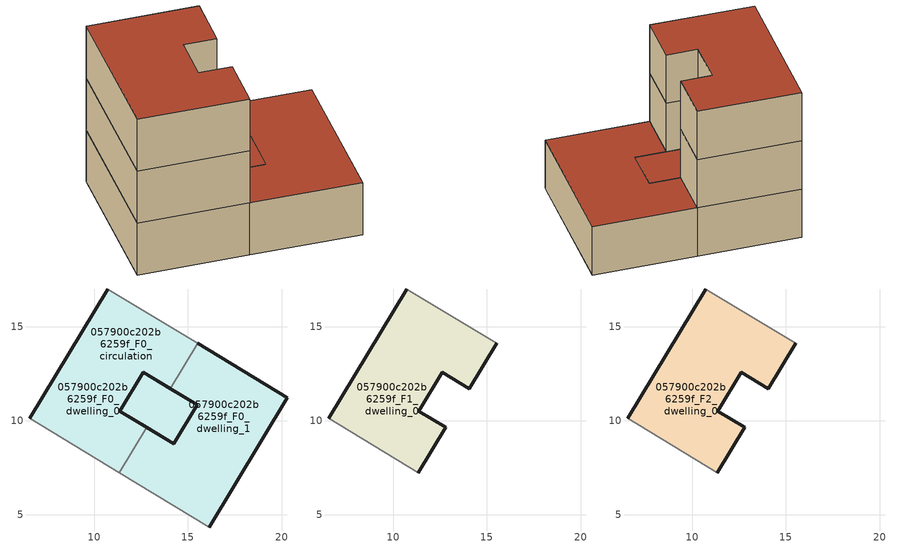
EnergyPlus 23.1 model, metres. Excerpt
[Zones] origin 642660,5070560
057900c202b6259f_F0_dwelling_0
 floor ground (EU_floor_Construction): 15.51,14.12 14.06,11.71 12.62,12.58 11.37,10.51 12.81,9.64 11.35,7.23 6.57,10.12 10.73,17.01 z0; 14.06,11.71 15.49,10.84 14.24,8.77 12.81,9.64 11.37,10.51 12.62,12.58 z0
 wall outside (EU_wall_Construction): 10.73,17.01 6.57,10.12 / 12.81,9.64 11.37,10.51 12.62,12.58 14.06,11.71 z0:3
 wall adiabatic (EU_wall_Construction): 6.57,10.12 11.35,7.23 / 15.51,14.12 10.73,17.01 z0:3
 wall to 057900c202b6259f_F0_dwelling_1 (EU_wall_Construction): 11.35,7.23 12.81,9.64 / 14.06,11.71 15.51,14.12 z0:3
 roof outside (EU_floor_Construction): 14.24,8.77 15.49,10.84 14.06,11.71 12.62,12.58 11.37,10.51 12.81,9.64 z3
057900c202b6259f_F0_dwelling_1
 floor ground (EU_floor_Construction): 20.3,11.23 16.13,4.34 11.35,7.23 12.81,9.64 14.24,8.77 15.49,10.84 14.06,11.71 15.51,14.12 z0; 15.49,10.84 14.24,8.77 12.81,9.64 11.37,10.51 12.62,12.58 z0
 wall outside (EU_wall_Construction): 14.06,11.71 15.49,10.84 14.24,8.77 12.81,9.64 / 16.13,4.34 20.3,11.23 15.51,14.12 z0:3
 wall adiabatic (EU_wall_Construction): 11.35,7.23 16.13,4.34 z0:3
 roof outside (EU_roof_Construction): 14.24,8.77 15.49,10.84 12.62,12.58 11.37,10.51 12.81,9.64 z3; 16.13,4.34 20.3,11.23 15.51,14.12 14.06,11.71 15.49,10.84 14.24,8.77 12.81,9.64 11.35,7.23 z3
057900c202b6259f_F0_circulation
 floor ground (EU_floor_Construction): 15.51,14.12 14.06,11.71 12.62,12.58 11.37,10.51 12.81,9.64 11.35,7.23 6.57,10.12 10.73,17.01 z0; 14.06,11.71 15.49,10.84 14.24,8.77 12.81,9.64 11.37,10.51 12.62,12.58 z0; 20.3,11.23 16.13,4.34 11.35,7.23 12.81,9.64 14.24,8.77 15.49,10.84 14.06,11.71 15.51,14.12 z0
 wall outside (EU_wall_Construction): 14.24,8.77 15.49,10.84 12.62,12.58 11.37,10.51 14.24,8.77 z0:3
 roof outside (EU_roof_Construction): 14.24,8.77 15.49,10.84 14.06,11.71 12.62,12.58 11.37,10.51 12.81,9.64 z3; 12.81,9.64 11.37,10.51 12.62,12.58 14.06,11.71 15.51,14.12 10.73,17.01 6.57,10.12 11.35,7.23 z3; 16.13,4.34 20.3,11.23 15.51,14.12 14.06,11.71 15.49,10.84 14.24,8.77 12.81,9.64 11.35,7.23 z3
057900c202b6259f_F1_dwelling_0
 floor to 057900c202b6259f_F0_dwelling_0 (EU_floor_Construction): 15.51,14.12 14.06,11.71 13.72,11.91 12.62,12.58 11.37,10.51 12.81,9.64 11.35,7.23 6.57,10.12 10.73,17.01 z3
 wall outside (EU_wall_Construction): 10.73,17.01 6.57,10.12 / 11.35,7.23 12.81,9.64 11.37,10.51 12.62,12.58 14.06,11.71 15.51,14.12 z3:6
 wall adiabatic (EU_wall_Construction): 6.57,10.12 11.35,7.23 / 15.51,14.12 10.73,17.01 z3:6
057900c202b6259f_F2_dwelling_0
 floor to 057900c202b6259f_F1_dwelling_0 (EU_floor_Construction): 15.51,14.12 14.06,11.71 12.62,12.58 11.37,10.51 12.81,9.64 11.35,7.23 6.57,10.12 10.73,17.01 z6
 wall outside (EU_wall_Construction): 10.73,17.01 6.57,10.12 / 11.35,7.23 12.81,9.64 11.37,10.51 12.62,12.58 14.06,11.71 15.51,14.12 z6:9
 wall adiabatic (EU_wall_Construction): 6.57,10.12 11.35,7.23 / 15.51,14.12 10.73,17.01 z6:9
 roof outside (EU_roof_Construction): 12.81,9.64 11.37,10.51 12.62,12.58 14.06,11.71 15.51,14.12 10.73,17.01 6.57,10.12 11.35,7.23 z9
[Building]
EU S2 Campaign: North Axis=0; Terrain=City; Solar Distribution=FullExterior
[Site:Location]
Lyon-Bron: Latitude=45.75; Longitude=5; Time Zone=1; Elevation=198
[SizingPeriod:WeatherFileDays]
AnnualSizingPeriod: Begin Month=1; Begin Day of Month=1; End Month=12; End Day of Month=31; Day of Week for Start Day=Monday; Use Weather File Daylight Saving Period=No; Use Weather File Rain and Snow Indicators=No
[MATERIAL]
EU_InternalMass_Material: Roughness=MediumRough; Thickness=0.1; Conductivity=1; Density=1800; Specific Heat=900; Thermal Absorptance=0.9; Solar Absorptance=0.7; Visible Absorptance=0.7
[MATERIAL:NOMASS] Roughness=MediumRough; Thermal Absorptance=0.9; Solar Absorptance=0.7; Visible Absorptance=0.7
Name | Thermal Resistance
EU_wall_NoMass | 0.87146
EU_roof_NoMass | 0.842276
EU_floor_NoMass | 0.496999
[CONSTRUCTION]
EU_wall_Construction: EU_wall_NoMass
EU_roof_Construction: EU_roof_NoMass
EU_floor_Construction: EU_floor_NoMass
EU_InternalMass_Construction: EU_InternalMass_Material
[ZONE] Type=1; Multiplier=1; Ceiling Height=autocalculate; Floor Area=autocalculate; Part of Total Floor Area=Yes
Name | Volume
057900c202b6259f_F0_dwelling_0; 057900c202b6259f_F0_dwelling_1 | 147.103
057900c202b6259f_F1_dwelling_0; 057900c202b6259f_F2_dwelling_0 | 122.812
057900c202b6259f_F0_circulation | 269.914
[INTERNALMASS] Construction=EU_InternalMass_Construction
Name | Zone or ZoneList | Surface Area
057900c202b6259f_F0_dwelling_0_EU_InternalMass | 057900c202b6259f_F0_dwelling_0 | 40.9367
057900c202b6259f_F0_dwelling_1_EU_InternalMass | 057900c202b6259f_F0_dwelling_1 | 40.9367
057900c202b6259f_F1_dwelling_0_EU_InternalMass | 057900c202b6259f_F1_dwelling_0 | 90.1946
057900c202b6259f_F2_dwelling_0_EU_InternalMass | 057900c202b6259f_F2_dwelling_0 | 90.1946
[OTHEREQUIPMENT] Fuel Type=Electricity; Design Level Calculation Method=Watts/Area; Power per Zone Floor Area=1; Fraction Latent=0; Fraction Radiant=0; Fraction Lost=0; Carbon Dioxide Generation Rate=0; EndUse Subcategory=EU_Step8_InternalGains
Name | Zone or ZoneList or Space or SpaceList | Schedule
EU_Step8_InternalGain_057900c202b6259f_F0_dwelling_0_f000 | 057900c202b6259f_F0_dwelling_0 | EU_Step8_GainSchedule_057900c202b6259f_F0_dwelling_0_f000
EU_Step8_InternalGain_057900c202b6259f_F0_dwelling_1_f000 | 057900c202b6259f_F0_dwelling_1 | EU_Step8_GainSchedule_057900c202b6259f_F0_dwelling_1_f000
EU_Step8_InternalGain_057900c202b6259f_F1_dwelling_0_f000 | 057900c202b6259f_F1_dwelling_0 | EU_Step8_GainSchedule_057900c202b6259f_F1_dwelling_0_f000
EU_Step8_InternalGain_057900c202b6259f_F2_dwelling_0_f000 | 057900c202b6259f_F2_dwelling_0 | EU_Step8_GainSchedule_057900c202b6259f_F2_dwelling_0_f000
[ZONEINFILTRATION:DESIGNFLOWRATE]
EU_Circulation_Infiltration_057900c202b6259f_F0_circulation: Zone or ZoneList or Space or SpaceList=057900c202b6259f_F0_circulation; Schedule=EU_AlwaysOn; Design Flow Rate Calculation Method=Flow/Area; Flow Rate per Floor Area=0.0005; Constant Term Coefficient=1; Temperature Term Coefficient=0; Velocity Term Coefficient=0; Velocity Squared Term Coefficient=0
[ZONEVENTILATION:DESIGNFLOWRATE] Schedule=EU_AlwaysOn; Design Flow Rate Calculation Method=AirChanges/Hour; Air Changes per Hour=0.425; Ventilation Type=Natural; Fan Pressure Rise=0; Fan Total Efficiency=1; Constant Term Coefficient=1; Temperature Term Coefficient=0; Velocity Term Coefficient=0; Velocity Squared Term Coefficient=0; Minimum Indoor Temperature=-100; Maximum Indoor Temperature=100; Delta Temperature=-100; Minimum Outdoor Temperature=-100; Maximum Outdoor Temperature=100; Maximum Wind Speed=40
Name | Zone or ZoneList or Space or SpaceList
EU_ConstantAir_057900c202b6259f_F0_dwelling_0 | 057900c202b6259f_F0_dwelling_0
EU_ConstantAir_057900c202b6259f_F0_dwelling_1 | 057900c202b6259f_F0_dwelling_1
EU_ConstantAir_057900c202b6259f_F1_dwelling_0 | 057900c202b6259f_F1_dwelling_0
EU_ConstantAir_057900c202b6259f_F2_dwelling_0 | 057900c202b6259f_F2_dwelling_0
[HVACTEMPLATE:THERMOSTAT] Constant Heating Setpoint=20; Constant Cooling Setpoint=50
EU_HeatOnly_057900c202b6259f_F0_dwelling_0; EU_HeatOnly_057900c202b6259f_F0_dwelling_1; EU_HeatOnly_057900c202b6259f_F1_dwelling_0; EU_HeatOnly_057900c202b6259f_F2_dwelling_0
[HVACTEMPLATE:ZONE:IDEALLOADSAIRSYSTEM] System Availability Schedule=EU_AlwaysOn; Maximum Heating Supply Air Temperature=50; Minimum Cooling Supply Air Temperature=13; Maximum Heating Supply Air Humidity Ratio=0.0156; Minimum Cooling Supply Air Humidity Ratio=0.0077; Heating Limit=NoLimit; Cooling Limit=NoLimit; Heating Availability Schedule=EU_AlwaysOn; Cooling Availability Schedule=EU_CoolingOff; Dehumidification Control Type=ConstantSensibleHeatRatio; Cooling Sensible Heat Ratio=0.7; Dehumidification Setpoint=60; Humidification Control Type=None; Humidification Setpoint=30; Outdoor Air Method=None; Outdoor Air Flow Rate per Person=0.00944; Outdoor Air Flow Rate per Zone Floor Area=0; Outdoor Air Flow Rate per Zone=0; Demand Controlled Ventilation Type=None; Outdoor Air Economizer Type=NoEconomizer; Heat Recovery Type=None; Sensible Heat Recovery Effectiveness=0.7; Latent Heat Recovery Effectiveness=0.65
Name | Template Thermostat
057900c202b6259f_F0_dwelling_0 | EU_HeatOnly_057900c202b6259f_F0_dwelling_0
057900c202b6259f_F0_dwelling_1 | EU_HeatOnly_057900c202b6259f_F0_dwelling_1
057900c202b6259f_F1_dwelling_0 | EU_HeatOnly_057900c202b6259f_F1_dwelling_0
057900c202b6259f_F2_dwelling_0 | EU_HeatOnly_057900c202b6259f_F2_dwelling_0
[SIZING:ZONE] Zone Cooling Design Supply Air Temperature Input Method=SupplyAirTemperature; Zone Cooling Design Supply Air Temperature=13; Zone Heating Design Supply Air Temperature Input Method=SupplyAirTemperature; Zone Heating Design Supply Air Temperature=50; Zone Cooling Design Supply Air Humidity Ratio=0.008; Zone Heating Design Supply Air Humidity Ratio=0.008; Cooling Design Air Flow Method=DesignDay; Cooling Design Air Flow Rate=0; Cooling Minimum Air Flow per Zone Floor Area=0.000762; Cooling Minimum Air Flow=0; Cooling Minimum Air Flow Fraction=0.2; Heating Design Air Flow Method=DesignDay; Heating Design Air Flow Rate=0; Heating Maximum Air Flow per Zone Floor Area=0.002032; Heating Maximum Air Flow=0.141576; Heating Maximum Air Flow Fraction=0.3; Account for Dedicated Outdoor Air System=No; Dedicated Outdoor Air System Control Strategy=NeutralSupplyAir; Dedicated Outdoor Air Low Setpoint Temperature for Design=autosize; Dedicated Outdoor Air High Setpoint Temperature for Design=autosize; Zone Load Sizing Method=Sensible Load Only No Latent Load; Zone Latent Cooling Design Supply Air Humidity Ratio Input Method=HumidityRatioDifference; Zone Cooling Design Supply Air Humidity Ratio Difference=0.005; Zone Latent Heating Design Supply Air Humidity Ratio Input Method=HumidityRatioDifference; Zone Humidification Design Supply Air Humidity Ratio Difference=0.005
057900c202b6259f_F0_dwelling_0; 057900c202b6259f_F0_dwelling_1; 057900c202b6259f_F1_dwelling_0; 057900c202b6259f_F2_dwelling_0
[SCHEDULE:CONSTANT]
Name | Hourly Value
EU_AlwaysOn | 1
EU_CoolingOff | 0
[SCHEDULE:FILE] Column Number=1; Rows to Skip at Top=0; Number of Hours of Data=8760; Column Separator=Comma; Interpolate to Timestep=No; Minutes per Item=60; Adjust Schedule for Daylight Savings=Yes
Name | File
EU_Step8_GainSchedule_057900c202b6259f_F0_dwelling_0_f000 | ../../schedules/057900c202b6259f/057900c202b6259f_F0_dwelling_0_f000_gain.csv
EU_Step8_GainSchedule_057900c202b6259f_F0_dwelling_1_f000 | ../../schedules/057900c202b6259f/057900c202b6259f_F0_dwelling_1_f000_gain.csv
EU_Step8_GainSchedule_057900c202b6259f_F1_dwelling_0_f000 | ../../schedules/057900c202b6259f/057900c202b6259f_F1_dwelling_0_f000_gain.csv
EU_Step8_GainSchedule_057900c202b6259f_F2_dwelling_0_f000 | ../../schedules/057900c202b6259f/057900c202b6259f_F2_dwelling_0_f000_gain.csv
